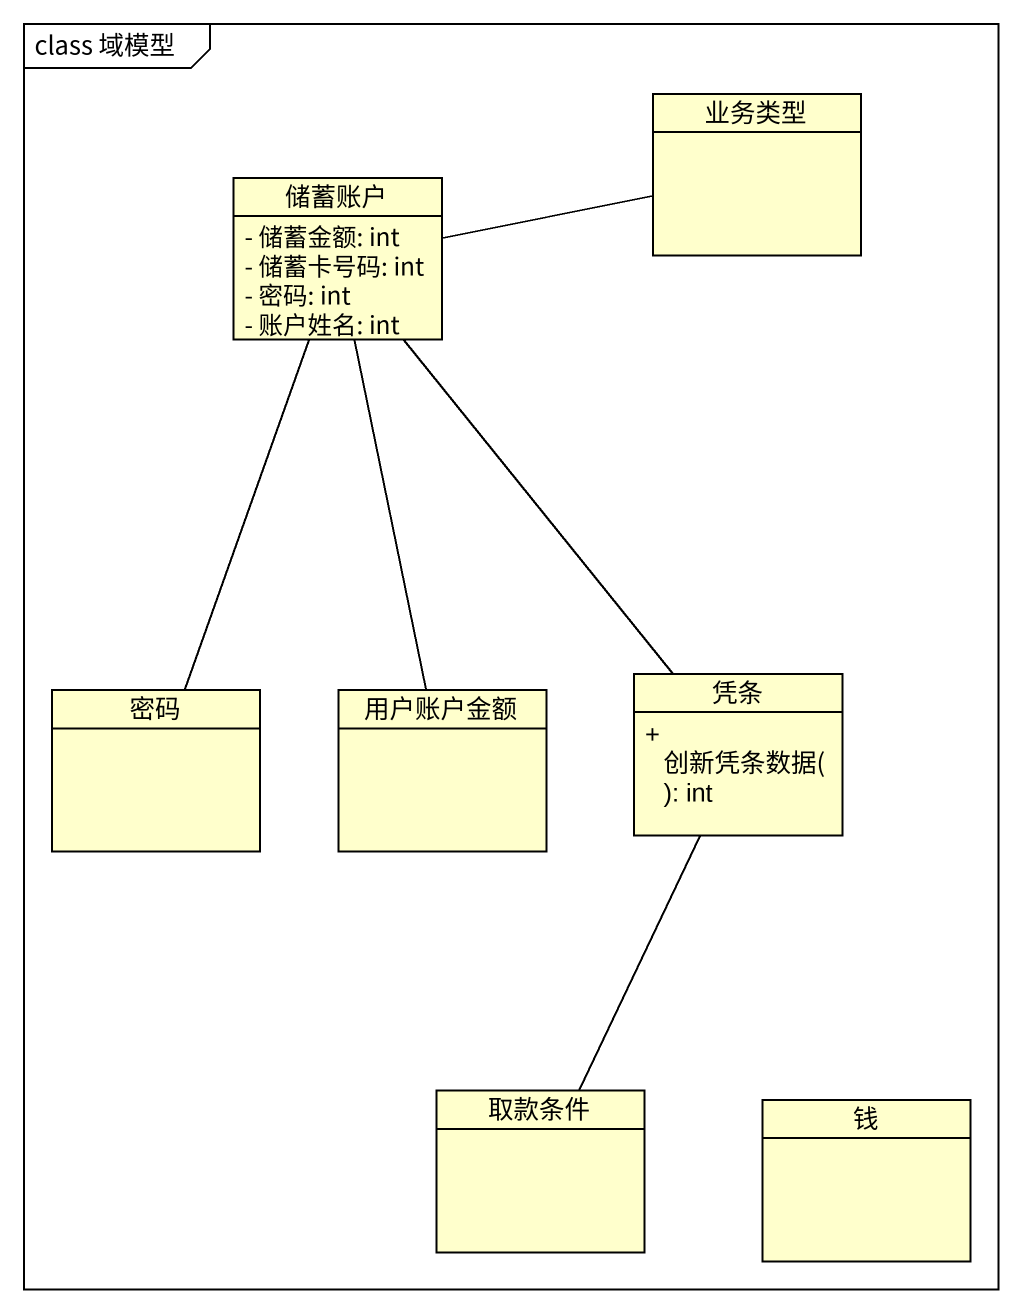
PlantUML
@startuml
mainframe class 域模型
hide circle
hide empty members
skinparam classAttributeIconSize 0
class 业务类型
class 储蓄账户 {
  - 储蓄金额: int
  - 储蓄卡号码: int
  - 密码: int
  - 账户姓名: int
}
class 密码
class 用户账户金额
class 凭条 {
  + 创新凭条数据(): int
}
class 取款条件
class 钱
储蓄账户 -right- 业务类型
储蓄账户 -- 密码
储蓄账户 -- 用户账户金额
储蓄账户 -- 凭条
凭条 -- 取款条件
@enduml
